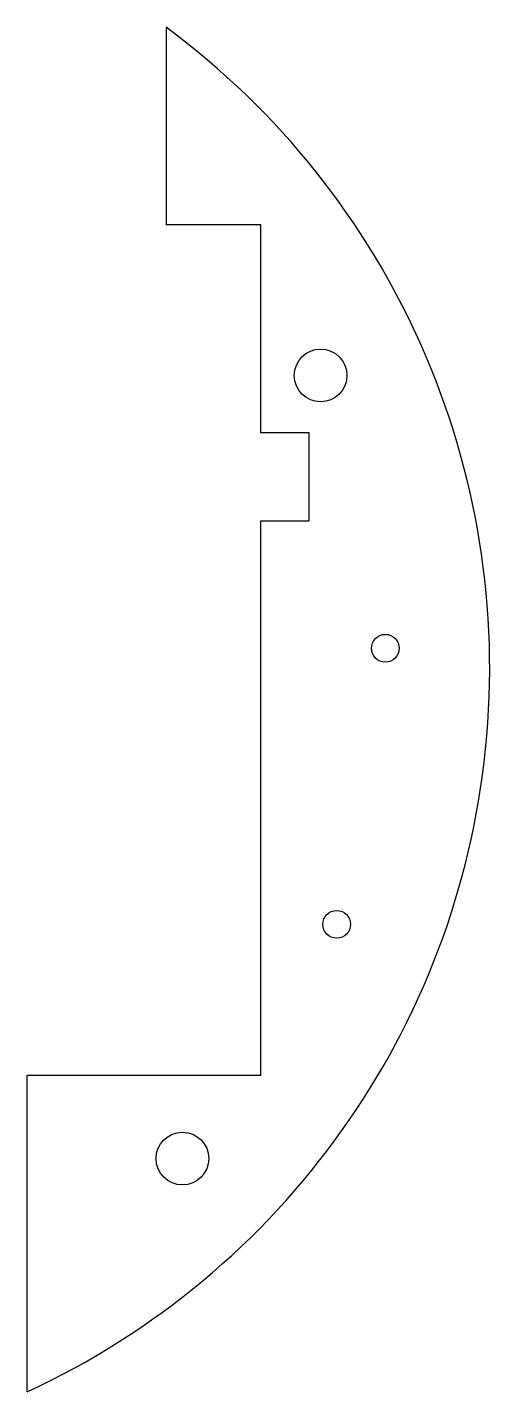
# Model space of a CAD drawing. Header units: millimetres. Extents: x 24.2 to 57.5, y -52.2 to 46.2.
import ezdxf

# ---------------------------------------------------------------- set-up
doc = ezdxf.new("R2010")
doc.units = ezdxf.units.MM

msp = doc.modelspace()

# ---------------------------------------------------------------- linework, layer by layer
at = {"color": 7, "linetype": 'Continuous', "lineweight": 25}
for p, q in [((34.175, 46.242), (34.175, 32)), ((41, 32), (34.175, 32)), ((41, 17), (41, 32)), ((44.5, 17), (41, 17)), ((44.5, 10.65), (44.5, 17)), ((41, 10.65), (44.5, 10.65)), ((41, -29.35), (41, 10.65)), ((24.175, -29.35), (41, -29.35)), ((24.175, -52.171), (24.175, -29.35))]:
    msp.add_line(p, q, dxfattribs=at)
for centre, radius in [((45.315, 21.131), 1.899), ((49.979, 1.454), 1), ((46.467, -18.46), 1), ((35.355, -35.355), 1.899)]:
    msp.add_circle(centre, radius, dxfattribs=at)
msp.add_arc((0, 0), 57.5, 294.86204, 53.53385, dxfattribs=at)

doc.saveas('drawing.dxf')
